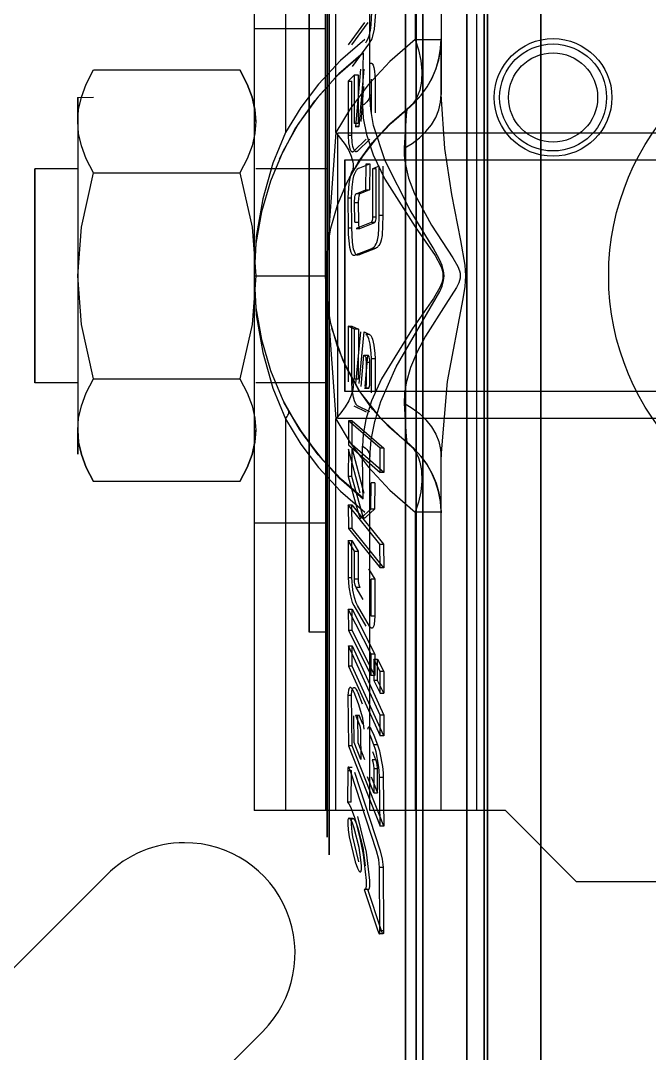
# Model space of a CAD drawing. Header units: millimetres. Extents: x 10366 to 13995, y 24552 to 29685.
# Drawn here: x 13135.77 to 13153.94, y 26791.11 to 26820.93 of the extents above; entities that cross this region are included whole.
import ezdxf

# ---------------------------------------------------------------- set-up
doc = ezdxf.new("R2010")
doc.units = ezdxf.units.MM
doc.header["$LTSCALE"] = 3
doc.layers.add('DomyÅ›lny', color=7, linetype='Continuous')

msp = doc.modelspace()

# ---------------------------------------------------------------- linework, layer by layer
at = {"layer": 'DomyÅ›lny'}
for p, q in [((13142.513, 26829.013), (13142.513, 26813.566)), ((13143.418, 26829.013), (13143.418, 26817.701)), ((13144.573, 26813.566), (13144.573, 26829.013)), ((13144.875, 26817.701), (13144.875, 26829.013)), ((13145.86, 26818.799), (13145.86, 26829.013)), ((13147.166, 26829.013), (13147.166, 26820.393)), ((13147.92, 26829.013), (13147.92, 26818.799)), ((13148.95, 26798.118), (13148.95, 26829.013)), ((13144.573, 26820.701), (13142.513, 26820.701)), ((13145.704, 26820.877), (13145.237, 26820.238)), ((13145.343, 26820.238), (13145.81, 26820.877)), ((13137.876, 26819.511), (13142.105, 26819.511)), ((13145.42, 26819.371), (13145.233, 26819.19)), ((13145.233, 26819.19), (13145.34, 26819.19)), ((13145.42, 26819.371), (13145.526, 26819.371)), ((13137.415, 26818.715), (13137.876, 26818.723)), ((13175.211, 26817.685), (13144.934, 26817.685)), ((13145.523, 26817.96), (13145.417, 26817.96)), ((13145.537, 26817.871), (13145.431, 26817.871)), ((13145.55, 26817.873), (13145.444, 26817.873)), ((13145.338, 26817.617), (13145.232, 26817.617)), ((13145.14, 26816.913), (13175.005, 26816.913)), ((13145.75, 26816.803), (13145.856, 26816.803)), ((13137.416, 26816.655), (13136.18, 26816.655)), ((13137.876, 26816.538), (13142.105, 26816.538)), ((13144.625, 26816.655), (13142.565, 26816.655)), ((13146.129, 26816.734), (13145.936, 26816.656)), ((13146.042, 26816.656), (13145.936, 26816.656)), ((13145.46, 26815.933), (13145.744, 26816.047)), ((13145.566, 26815.933), (13145.46, 26815.933)), ((13145.85, 26816.047), (13145.566, 26815.933)), ((13145.744, 26816.047), (13145.85, 26816.047)), ((13145.227, 26815.82), (13145.333, 26815.82)), ((13145.419, 26815.678), (13145.526, 26815.678)), ((13146.234, 26815.308), (13146.128, 26815.308)), ((13145.421, 26815.11), (13145.527, 26815.11)), ((13146.004, 26815.108), (13145.897, 26815.108)), ((13146.04, 26815.26), (13145.934, 26815.26)), ((13145.228, 26814.951), (13145.335, 26814.951)), ((13145.565, 26814.933), (13145.459, 26814.933)), ((13145.465, 26814.933), (13145.571, 26814.933)), ((13145.6, 26814.187), (13145.494, 26814.187)), ((13146.022, 26814.357), (13145.916, 26814.357)), ((13142.513, 26813.566), (13144.573, 26813.566)), ((13142.513, 26813.566), (13142.513, 26798.118)), ((13144.573, 26813.566), (13144.573, 26798.118)), ((13145.42, 26812.024), (13145.234, 26812.114)), ((13145.234, 26812.114), (13145.34, 26812.114)), ((13145.34, 26812.114), (13145.527, 26812.024)), ((13145.527, 26812.024), (13145.42, 26812.024)), ((13145.693, 26811.944), (13145.853, 26811.868)), ((13145.853, 26811.868), (13145.747, 26811.868)), ((13145.689, 26811.271), (13145.795, 26811.271)), ((13145.811, 26811.263), (13145.705, 26811.263)), ((13145.902, 26811.175), (13146.008, 26811.175)), ((13145.858, 26811.059), (13145.751, 26811.059)), ((13137.876, 26810.593), (13142.105, 26810.593)), ((13145.523, 26810.579), (13145.417, 26810.579)), ((13137.416, 26810.476), (13136.18, 26810.476)), ((13144.625, 26810.476), (13142.565, 26810.476)), ((13145.709, 26810.317), (13145.815, 26810.317)), ((13145.821, 26810.316), (13145.715, 26810.316)), ((13175.005, 26810.219), (13145.14, 26810.219)), ((13143.418, 26809.43), (13143.418, 26798.118)), ((13144.875, 26798.118), (13144.875, 26809.43)), ((13175.211, 26809.446), (13144.934, 26809.446)), ((13145.344, 26809.378), (13145.238, 26809.378)), ((13146.154, 26808.582), (13145.238, 26809.378)), ((13145.344, 26809.378), (13146.26, 26808.582)), ((13146.26, 26808.582), (13146.154, 26808.582)), ((13145.86, 26798.118), (13145.86, 26808.332)), ((13147.92, 26798.118), (13147.92, 26808.332)), ((13146.262, 26807.883), (13146.156, 26807.883)), ((13142.105, 26807.62), (13137.876, 26807.62)), ((13145.336, 26807.771), (13145.23, 26807.771)), ((13146.001, 26807.587), (13145.895, 26807.587)), ((13145.232, 26806.946), (13145.338, 26806.946)), ((13145.996, 26806.821), (13145.889, 26806.821)), ((13147.166, 26806.738), (13147.166, 26798.118)), ((13142.513, 26806.431), (13144.573, 26806.431)), ((13145.346, 26806.265), (13145.24, 26806.265)), ((13145.42, 26805.608), (13145.236, 26805.918)), ((13145.236, 26805.918), (13145.342, 26805.918)), ((13145.342, 26805.918), (13145.526, 26805.608)), ((13146.147, 26805.811), (13146.254, 26805.811)), ((13145.42, 26805.608), (13145.526, 26805.608)), ((13145.824, 26805.105), (13146.002, 26804.803)), ((13146.261, 26805.13), (13146.155, 26805.13)), ((13145.234, 26804.849), (13145.34, 26804.849)), ((13145.523, 26804.802), (13145.417, 26804.802)), ((13146.002, 26804.803), (13145.896, 26804.803)), ((13145.669, 26804.211), (13145.463, 26804.56)), ((13145.569, 26804.56), (13145.463, 26804.56)), ((13145.897, 26802.638), (13145.237, 26803.936)), ((13145.237, 26803.936), (13145.344, 26803.936)), ((13145.344, 26803.936), (13146.003, 26802.638)), ((13146.001, 26803.734), (13145.894, 26803.734)), ((13144.625, 26803.267), (13144.11, 26803.267)), ((13145.346, 26803.316), (13145.24, 26803.316)), ((13145.238, 26802.881), (13145.344, 26802.881)), ((13146.154, 26800.876), (13145.238, 26802.881)), ((13145.344, 26802.881), (13146.26, 26800.876)), ((13146.003, 26802.638), (13145.897, 26802.638)), ((13146.154, 26802.134), (13145.97, 26802.494)), ((13145.97, 26802.494), (13146.076, 26802.494)), ((13146.076, 26802.494), (13146.26, 26802.134)), ((13145.346, 26802.286), (13145.24, 26802.286)), ((13146.006, 26802.018), (13145.899, 26802.018)), ((13146.26, 26802.134), (13146.154, 26802.134)), ((13146.079, 26801.874), (13145.973, 26801.874)), ((13145.973, 26801.874), (13146.156, 26801.513)), ((13146.262, 26801.513), (13146.079, 26801.874)), ((13145.226, 26801.453), (13145.332, 26801.453)), ((13145.532, 26801.202), (13145.402, 26801.531)), ((13145.508, 26801.531), (13145.638, 26801.202)), ((13146.156, 26801.513), (13146.262, 26801.513)), ((13145.446, 26800.873), (13145.552, 26800.873)), ((13145.446, 26800.873), (13145.548, 26800.613)), ((13145.655, 26800.613), (13145.552, 26800.873)), ((13146.26, 26800.876), (13146.154, 26800.876)), ((13145.978, 26800.013), (13145.868, 26800.292)), ((13145.974, 26800.292), (13146.084, 26800.013)), ((13146.262, 26800.281), (13146.156, 26800.281)), ((13145.346, 26799.984), (13145.24, 26799.984)), ((13145.597, 26799.594), (13145.403, 26800.086)), ((13145.51, 26800.086), (13145.703, 26799.594)), ((13146.034, 26799.585), (13145.944, 26799.812)), ((13146.084, 26800.013), (13145.978, 26800.013)), ((13146.034, 26799.585), (13145.927, 26799.585)), ((13145.218, 26799.28), (13145.325, 26799.28)), ((13145.239, 26799.373), (13145.345, 26799.373)), ((13145.972, 26799.332), (13146.079, 26799.332)), ((13145.976, 26798.634), (13145.795, 26799.093)), ((13145.901, 26799.093), (13146.082, 26798.634)), ((13146.248, 26799.077), (13146.142, 26799.077)), ((13145.976, 26798.634), (13146.082, 26798.634)), ((13145.318, 26798.366), (13145.212, 26798.366)), ((13145.71, 26798.118), (13143.418, 26798.118)), ((13149.774, 26798.118), (13148.95, 26798.118)), ((13151.834, 26796.058), (13149.774, 26798.118)), ((13145.256, 26797.896), (13145.363, 26797.896)), ((13146.26, 26797.664), (13146.154, 26797.664)), ((13133.098, 26791.107), (13138.248, 26796.256)), ((13146.24, 26796.478), (13146.133, 26796.478)), ((13168.311, 26796.058), (13151.834, 26796.058)), ((13145.805, 26795.835), (13145.699, 26795.835)), ((13145.812, 26795.835), (13145.706, 26795.835)), ((13146.24, 26794.554), (13146.134, 26794.554)), ((13146.252, 26794.646), (13146.146, 26794.646)), ((13142.763, 26791.741), (13137.613, 26786.592))]:
    msp.add_line(p, q, dxfattribs=at)
for points in [[(13150.804, 26813.566, 0), (13150.804, 26850.762, 0)], [(13147.199, 26813.566, 0), (13147.199, 26781.281, 0), (13147.199, 26813.566, 0), (13147.199, 26845.85, 0)], [(13148.663, 26813.566, 0), (13148.663, 26840.265, 0), (13148.663, 26813.566, 0), (13148.663, 26786.866, 0)], [(13149.161, 26813.566, 0), (13149.161, 26840.239, 0), (13149.161, 26813.566, 0), (13149.161, 26786.892, 0)], [(13149.259, 26813.566, 0), (13149.259, 26786.995, 0), (13149.259, 26813.566, 0), (13149.259, 26840.136, 0)], [(13147.387, 26813.566, 0), (13147.387, 26787.819, 0), (13147.387, 26813.566, 0), (13147.387, 26839.312, 0)], [(13149.259, 26813.566, 0), (13149.259, 26839.415, 0), (13149.259, 26813.566, 0), (13149.259, 26787.716, 0)], [(13146.888, 26813.566, 0), (13146.888, 26788.207, 0), (13146.888, 26813.566, 0), (13146.888, 26838.924, 0)], [(13144.688, 26813.566, 0), (13144.688, 26796.838, 0), (13144.688, 26813.566, 0), (13144.688, 26830.294, 0)], [(13144.625, 26813.566, 0), (13144.625, 26829.785, 0), (13144.625, 26813.566, 0), (13144.625, 26797.346, 0)], [(13144.11, 26813.566, 0), (13144.11, 26803.267, 0), (13144.11, 26813.566, 0), (13144.11, 26823.864, 0)], [(13137.416, 26818.025, 0), (13137.416, 26818.715, 0)], [(13145.14, 26813.566, 0), (13145.14, 26816.913, 0), (13145.14, 26813.566, 0), (13145.14, 26810.219, 0)], [(13136.18, 26816.655, 0), (13136.18, 26816.655, 0), (13136.18, 26816.655, 0), (13136.18, 26816.655, 0), (13136.18, 26816.655, 0), (13136.18, 26816.655, 0), (13136.18, 26816.655, 0), (13136.18, 26816.655, 0), (13136.18, 26816.655, 0), (13136.18, 26816.655, 0), (13136.18, 26816.654, 0), (13136.18, 26816.65, 0), (13136.18, 26816.633, 0), (13136.18, 26816.565, 0), (13136.18, 26816.274, 0), (13136.18, 26810.943, 0), (13136.18, 26810.49, 0), (13136.18, 26810.479, 0), (13136.18, 26810.476, 0), (13136.18, 26810.476, 0), (13136.18, 26810.476, 0), (13136.18, 26810.476, 0), (13136.18, 26810.476, 0), (13136.18, 26810.476, 0), (13136.18, 26810.476, 0), (13136.18, 26810.476, 0), (13136.18, 26810.476, 0), (13136.18, 26810.476, 0), (13136.18, 26810.476, 0), (13136.18, 26810.476, 0), (13136.18, 26810.476, 0), (13136.18, 26810.476, 0), (13136.18, 26810.477, 0), (13136.18, 26810.481, 0), (13136.18, 26810.498, 0), (13136.18, 26810.566, 0), (13136.18, 26810.857, 0)], [(13150.804, 26813.566, 0), (13150.804, 26776.369, 0)], [(13137.416, 26809.106, 0), (13137.416, 26808.416, 0)]]:
    msp.add_polyline3d(points, close=True, dxfattribs=at)
for points in [[(13145.741, 26820.295, 0), (13145.763, 26820.329, 0), (13145.798, 26820.396, 0), (13145.835, 26820.493, 0), (13145.873, 26820.647, 0), (13145.896, 26820.82, 0), (13145.912, 26821.17, 0)], [(13146.018, 26821.17, 0), (13145.986, 26820.689, 0), (13145.939, 26820.485, 0), (13145.912, 26820.412, 0), (13145.885, 26820.356, 0), (13145.847, 26820.295, 0)], [(13145.71, 26820.393, 0), (13145.007, 26819.784, 0), (13144.374, 26819.104, 0), (13143.862, 26818.426, 0), (13143.418, 26817.701, 0)], [(13147.166, 26820.393, 0), (13146.435, 26819.757, 0), (13145.811, 26819.081, 0), (13145.292, 26818.388, 0), (13144.875, 26817.701, 0)], [(13145.86, 26818.799, 0), (13145.86, 26820.016, 0), (13145.86, 26820.314, 0), (13145.86, 26820.388, 0), (13145.86, 26820.407, 0), (13145.86, 26820.411, 0), (13145.86, 26820.412, 0), (13145.86, 26820.412, 0), (13145.86, 26820.412, 0), (13145.86, 26820.412, 0), (13145.86, 26820.412, 0), (13145.86, 26820.412, 0), (13145.86, 26820.412, 0), (13145.86, 26820.412, 0), (13145.86, 26820.412, 0), (13145.86, 26820.412, 0), (13145.86, 26820.412, 0), (13145.86, 26820.412, 0), (13145.86, 26820.412, 0), (13145.86, 26820.412, 0), (13145.86, 26820.412, 0), (13145.86, 26820.412, 0), (13145.86, 26820.412, 0), (13145.86, 26820.412, 0)], [(13147.166, 26820.393, 0), (13147.268, 26820.088, 0), (13147.336, 26819.779, 0), (13147.365, 26819.477, 0), (13147.353, 26819.19, 0), (13147.299, 26818.928, 0), (13147.257, 26818.809, 0), (13147.206, 26818.699, 0), (13147.146, 26818.599, 0), (13147.079, 26818.508, 0), (13147.004, 26818.428, 0), (13146.922, 26818.357, 0)], [(13146.927, 26818.381, 0), (13147.142, 26818.568, 0), (13147.339, 26818.783, 0), (13147.513, 26819.022, 0), (13147.659, 26819.282, 0), (13147.773, 26819.556, 0), (13147.856, 26819.839, 0), (13147.904, 26820.127, 0), (13147.92, 26820.412, 0)], [(13147.166, 26820.393, 0), (13147.92, 26820.393, 0)], [(13147.92, 26818.799, 0), (13147.92, 26820.016, 0), (13147.92, 26820.328, 0), (13147.92, 26820.393, 0), (13147.92, 26820.408, 0), (13147.92, 26820.411, 0), (13147.92, 26820.412, 0), (13147.92, 26820.412, 0), (13147.92, 26820.412, 0), (13147.92, 26820.412, 0), (13147.92, 26820.412, 0), (13147.92, 26820.412, 0), (13147.92, 26820.412, 0), (13147.92, 26820.412, 0), (13147.92, 26820.412, 0), (13147.92, 26820.412, 0), (13147.92, 26820.412, 0), (13147.92, 26820.412, 0), (13147.92, 26820.412, 0), (13147.92, 26820.412, 0), (13147.92, 26820.412, 0), (13147.92, 26820.412, 0), (13147.92, 26820.412, 0), (13147.92, 26820.412, 0), (13147.92, 26820.412, 0), (13147.92, 26820.412, 0), (13147.92, 26820.412, 0), (13147.92, 26820.412, 0), (13147.92, 26820.412, 0), (13147.92, 26820.412, 0), (13147.92, 26820.412, 0), (13147.92, 26820.412, 0)], [(13145.847, 26820.295, 0), (13145.346, 26819.61, 0)], [(13146.927, 26818.381, 0), (13147.146, 26818.572, 0), (13147.341, 26818.785, 0), (13147.512, 26819.022, 0), (13147.655, 26819.275, 0), (13147.767, 26819.537, 0), (13147.848, 26819.807, 0), (13147.899, 26820.085, 0), (13147.92, 26820.368, 0)], [(13145.662, 26820.006, 0), (13144.966, 26819.397, 0), (13144.342, 26818.713, 0), (13143.799, 26817.962, 0), (13143.345, 26817.154, 0), (13142.985, 26816.299, 0), (13142.724, 26815.408, 0), (13142.567, 26814.493, 0), (13142.514, 26813.566, 0), (13142.567, 26812.638, 0), (13142.724, 26811.723, 0), (13142.985, 26810.832, 0), (13143.345, 26809.977, 0), (13143.799, 26809.169, 0), (13144.342, 26808.418, 0), (13144.966, 26807.734, 0), (13145.662, 26807.125, 0)], [(13143.244, 26816.94, 0), (13143.705, 26817.811, 0), (13144.268, 26818.619, 0), (13144.923, 26819.355, 0), (13145.662, 26820.006, 0)], [(13145.662, 26820.006, 0), (13145.662, 26820.006, 0), (13145.662, 26820.006, 0), (13145.662, 26820.006, 0), (13145.662, 26820.006, 0), (13145.662, 26820.006, 0), (13145.662, 26820.006, 0), (13145.662, 26820.006, 0), (13145.662, 26820.006, 0), (13145.662, 26820.006, 0), (13145.662, 26820.006, 0), (13145.662, 26820.006, 0), (13145.662, 26820.006, 0), (13145.662, 26820.006, 0), (13145.662, 26820.006, 0), (13145.662, 26820.006, 0), (13145.662, 26820.006, 0), (13145.662, 26820.006, 0), (13145.662, 26820.006, 0), (13145.662, 26820.006, 0), (13145.662, 26820.006, 0), (13145.662, 26820.006, 0), (13145.662, 26820.006, 0), (13145.662, 26820.006, 0), (13145.662, 26820.006, 0), (13145.662, 26820.006, 0), (13145.662, 26820.006, 0), (13145.662, 26820.006, 0), (13145.662, 26820.006, 0), (13145.662, 26820.006, 0), (13145.662, 26820.005, 0), (13145.662, 26820.001, 0), (13145.662, 26819.985, 0), (13145.661, 26819.921, 0), (13145.657, 26819.666, 0), (13145.647, 26818.488, 0)], [(13137.416, 26818.025, 0), (13137.442, 26818.371, 0), (13137.524, 26818.727, 0), (13137.666, 26819.103, 0), (13137.876, 26819.511, 0)], [(13137.416, 26818.025, 0), (13137.442, 26818.371, 0), (13137.524, 26818.727, 0), (13137.666, 26819.103, 0), (13137.876, 26819.511, 0)], [(13142.565, 26818.025, 0), (13142.538, 26818.371, 0), (13142.456, 26818.727, 0), (13142.315, 26819.103, 0), (13142.105, 26819.511, 0)], [(13142.105, 26819.511, 0), (13142.315, 26819.103, 0), (13142.456, 26818.727, 0), (13142.538, 26818.371, 0), (13142.565, 26818.025, 0)], [(13145.587, 26819.533, 0), (13145.444, 26817.873, 0)], [(13145.55, 26817.873, 0), (13145.693, 26819.533, 0)], [(13145.853, 26819.689, 0), (13145.862, 26819.695, 0), (13145.872, 26819.702, 0), (13145.878, 26819.705, 0), (13145.885, 26819.708, 0), (13145.888, 26819.708, 0), (13145.892, 26819.709, 0), (13145.895, 26819.709, 0), (13145.899, 26819.709, 0), (13145.903, 26819.708, 0), (13145.907, 26819.707, 0), (13145.91, 26819.705, 0), (13145.914, 26819.703, 0), (13145.918, 26819.7, 0), (13145.925, 26819.694, 0), (13145.932, 26819.685, 0), (13145.939, 26819.675, 0), (13145.952, 26819.65, 0), (13145.976, 26819.581, 0), (13145.995, 26819.475, 0), (13146.008, 26819.239, 0)], [(13145.233, 26819.19, 0), (13145.232, 26817.617, 0)], [(13145.338, 26817.617, 0), (13145.34, 26819.19, 0)], [(13145.417, 26817.96, 0), (13145.42, 26819.371, 0)], [(13145.526, 26819.371, 0), (13145.523, 26817.96, 0)], [(13145.904, 26818.27, 0), (13145.902, 26819.239, 0)], [(13146.008, 26819.239, 0), (13146.011, 26818.27, 0)], [(13145.609, 26818.025, 0), (13145.689, 26819.028, 0)], [(13145.86, 26818.799, 0), (13145.857, 26818.755, 0), (13145.847, 26818.711, 0), (13145.829, 26818.667, 0), (13145.804, 26818.625, 0), (13145.773, 26818.585, 0), (13145.735, 26818.549, 0), (13145.693, 26818.516, 0), (13145.647, 26818.489, 0)], [(13145.86, 26808.332, 0), (13145.894, 26808.824, 0), (13145.999, 26809.359, 0), (13146.179, 26809.938, 0), (13146.624, 26810.937, 0), (13147.88, 26813.113, 0), (13147.946, 26813.268, 0), (13147.99, 26813.419, 0), (13148, 26813.493, 0), (13148.003, 26813.565, 0), (13148, 26813.638, 0), (13147.989, 26813.711, 0), (13147.946, 26813.863, 0), (13147.88, 26814.018, 0), (13147.686, 26814.375, 0), (13147.028, 26815.462, 0), (13146.299, 26816.888, 0), (13145.966, 26817.91, 0), (13145.886, 26818.371, 0), (13145.86, 26818.799, 0)], [(13146.853, 26817.248, 0), (13147.083, 26817.387, 0), (13147.294, 26817.548, 0), (13147.481, 26817.73, 0), (13147.638, 26817.928, 0), (13147.762, 26818.139, 0), (13147.851, 26818.357, 0), (13147.903, 26818.579, 0), (13147.92, 26818.799, 0)], [(13147.92, 26808.332, 0), (13148.106, 26810.514, 0), (13148.556, 26812.896, 0), (13148.615, 26813.26, 0), (13148.634, 26813.565, 0), (13148.615, 26813.871, 0), (13148.486, 26814.587, 0), (13148.224, 26815.916, 0), (13148.021, 26817.24, 0), (13147.92, 26818.799, 0)], [(13146.927, 26808.75, 0), (13146.406, 26809.205, 0), (13145.94, 26809.717, 0), (13145.534, 26810.279, 0), (13145.195, 26810.883, 0), (13144.926, 26811.522, 0), (13144.731, 26812.188, 0), (13144.613, 26812.872, 0), (13144.573, 26813.566, 0), (13144.613, 26814.259, 0), (13144.731, 26814.943, 0), (13144.926, 26815.609, 0), (13145.195, 26816.248, 0), (13145.534, 26816.853, 0), (13145.94, 26817.414, 0), (13146.406, 26817.926, 0), (13146.927, 26818.381, 0)], [(13145.269, 26816.394, 0), (13145.601, 26816.954, 0), (13145.991, 26817.476, 0), (13146.435, 26817.953, 0), (13146.927, 26818.381, 0)], [(13145.314, 26816.467, 0), (13145.663, 26817.031, 0), (13146.053, 26817.533, 0), (13146.475, 26817.974, 0), (13146.922, 26818.357, 0)], [(13145.647, 26818.488, 0), (13145.669, 26818.121, 0), (13145.759, 26817.649, 0), (13145.954, 26817.063, 0), (13146.29, 26816.355, 0), (13147.166, 26814.979, 0), (13147.744, 26814.147, 0), (13147.91, 26813.841, 0), (13147.937, 26813.769, 0), (13147.956, 26813.7, 0), (13147.967, 26813.632, 0), (13147.971, 26813.565, 0), (13147.967, 26813.499, 0), (13147.956, 26813.431, 0), (13147.937, 26813.361, 0), (13147.879, 26813.222, 0), (13147.697, 26812.911, 0), (13147.09, 26812.044, 0), (13146.191, 26810.587, 0), (13145.908, 26809.949, 0), (13145.743, 26809.417, 0), (13145.666, 26808.985, 0), (13145.647, 26808.643, 0)], [(13146.927, 26818.381, 0), (13146.927, 26818.381, 0), (13146.927, 26818.381, 0), (13146.927, 26818.381, 0), (13146.927, 26818.381, 0), (13146.927, 26818.381, 0), (13146.927, 26818.381, 0), (13146.927, 26818.381, 0), (13146.927, 26818.381, 0), (13146.927, 26818.381, 0), (13146.927, 26818.381, 0), (13146.927, 26818.381, 0), (13146.927, 26818.381, 0), (13146.927, 26818.381, 0), (13146.927, 26818.381, 0), (13146.927, 26818.381, 0), (13146.927, 26818.381, 0), (13146.927, 26818.381, 0), (13146.927, 26818.381, 0), (13146.927, 26818.381, 0), (13146.927, 26818.381, 0), (13146.927, 26818.381, 0), (13146.927, 26818.381, 0), (13146.927, 26818.381, 0), (13146.927, 26818.381, 0), (13146.927, 26818.381, 0), (13146.927, 26818.38, 0), (13146.927, 26818.379, 0), (13146.926, 26818.376, 0), (13146.925, 26818.361, 0), (13146.91, 26818.208, 0), (13146.853, 26817.248, 0)], [(13137.876, 26816.538, 0), (13137.666, 26816.947, 0), (13137.524, 26817.322, 0), (13137.442, 26817.678, 0), (13137.416, 26818.025, 0)], [(13137.416, 26818.025, 0), (13137.416, 26813.566, 0)], [(13142.565, 26818.025, 0), (13142.538, 26817.678, 0), (13142.456, 26817.322, 0), (13142.315, 26816.947, 0), (13142.105, 26816.538, 0)], [(13143.418, 26817.701, 0), (13143.058, 26816.815, 0), (13142.762, 26815.783, 0), (13142.577, 26814.695, 0), (13142.513, 26813.566, 0)], [(13144.875, 26817.701, 0), (13144.573, 26813.566, 0)], [(13144.875, 26817.701, 0), (13145.148, 26817.354, 0), (13145.248, 26817.182, 0), (13145.321, 26817.016, 0), (13145.364, 26816.858, 0), (13145.374, 26816.784, 0), (13145.376, 26816.713, 0), (13145.371, 26816.646, 0), (13145.359, 26816.582, 0), (13145.34, 26816.523, 0), (13145.314, 26816.467, 0)], [(13144.934, 26809.446, 0), (13144.934, 26809.446, 0), (13144.934, 26809.446, 0), (13144.934, 26809.446, 0), (13144.934, 26809.446, 0), (13144.934, 26809.446, 0), (13144.934, 26809.446, 0), (13144.934, 26809.446, 0), (13144.934, 26809.446, 0), (13144.934, 26809.446, 0), (13144.934, 26809.447, 0), (13144.934, 26809.448, 0), (13144.934, 26809.453, 0), (13144.934, 26809.475, 0), (13144.934, 26809.566, 0), (13144.934, 26809.954, 0), (13144.934, 26817.685, 0)], [(13145.232, 26817.617, 0), (13145.245, 26817.404, 0), (13145.268, 26817.284, 0), (13145.285, 26817.231, 0), (13145.304, 26817.191, 0), (13145.313, 26817.177, 0), (13145.321, 26817.167, 0), (13145.329, 26817.159, 0), (13145.336, 26817.154, 0), (13145.343, 26817.15, 0), (13145.346, 26817.149, 0), (13145.35, 26817.148, 0), (13145.353, 26817.148, 0), (13145.359, 26817.148, 0), (13145.366, 26817.149, 0), (13145.371, 26817.15, 0), (13145.377, 26817.153, 0), (13145.387, 26817.159, 0), (13145.398, 26817.168, 0)], [(13145.505, 26817.168, 0), (13145.491, 26817.157, 0), (13145.481, 26817.152, 0), (13145.475, 26817.15, 0), (13145.469, 26817.148, 0), (13145.463, 26817.148, 0), (13145.459, 26817.148, 0), (13145.456, 26817.148, 0), (13145.453, 26817.149, 0), (13145.449, 26817.15, 0), (13145.446, 26817.152, 0), (13145.439, 26817.156, 0), (13145.431, 26817.162, 0), (13145.423, 26817.171, 0), (13145.415, 26817.183, 0), (13145.406, 26817.199, 0), (13145.387, 26817.243, 0), (13145.371, 26817.296, 0), (13145.349, 26817.419, 0), (13145.338, 26817.617, 0)], [(13145.398, 26817.168, 0), (13145.753, 26817.513, 0)], [(13145.86, 26817.513, 0), (13145.505, 26817.168, 0)], [(13146.853, 26817.248, 0), (13146.855, 26817.035, 0), (13146.878, 26816.82, 0), (13146.979, 26816.382, 0), (13147.145, 26815.936, 0), (13147.637, 26815.026, 0), (13148.256, 26814.086, 0), (13148.399, 26813.837, 0), (13148.451, 26813.704, 0), (13148.467, 26813.636, 0), (13148.472, 26813.566, 0), (13148.467, 26813.495, 0), (13148.451, 26813.427, 0), (13148.428, 26813.36, 0), (13148.367, 26813.23, 0), (13148.058, 26812.746, 0), (13147.464, 26811.818, 0), (13147.223, 26811.364, 0), (13147.034, 26810.915, 0), (13146.908, 26810.474, 0), (13146.862, 26810.176, 0), (13146.853, 26809.883, 0)], [(13145.568, 26816.687, 0), (13145.856, 26816.803, 0)], [(13145.744, 26816.047, 0), (13145.75, 26816.803, 0)], [(13145.856, 26816.803, 0), (13145.85, 26816.047, 0)], [(13137.416, 26813.566, 0), (13137.524, 26814.97, 0), (13137.876, 26816.538, 0)], [(13142.105, 26816.538, 0), (13142.456, 26814.97, 0), (13142.565, 26813.566, 0)], [(13145.461, 26816.687, 0), (13145.429, 26816.671, 0), (13145.413, 26816.662, 0), (13145.398, 26816.651, 0), (13145.383, 26816.636, 0), (13145.368, 26816.617, 0), (13145.352, 26816.592, 0), (13145.322, 26816.529, 0), (13145.287, 26816.424, 0), (13145.25, 26816.233, 0), (13145.227, 26815.82, 0)], [(13145.333, 26815.82, 0), (13145.344, 26816.127, 0), (13145.376, 26816.351, 0), (13145.399, 26816.448, 0), (13145.416, 26816.499, 0), (13145.442, 26816.562, 0), (13145.474, 26816.617, 0), (13145.489, 26816.636, 0), (13145.504, 26816.651, 0), (13145.519, 26816.662, 0), (13145.535, 26816.671, 0), (13145.568, 26816.687, 0)], [(13145.936, 26816.656, 0), (13145.934, 26815.26, 0)], [(13146.04, 26815.26, 0), (13146.042, 26816.656, 0)], [(13146.128, 26815.308, 0), (13146.129, 26816.734, 0)], [(13146.236, 26816.734, 0), (13146.234, 26815.308, 0)], [(13145.419, 26815.678, 0), (13145.428, 26815.841, 0), (13145.436, 26815.883, 0), (13145.444, 26815.907, 0), (13145.448, 26815.917, 0), (13145.452, 26815.924, 0), (13145.456, 26815.929, 0), (13145.46, 26815.933, 0)], [(13145.566, 26815.933, 0), (13145.562, 26815.929, 0), (13145.558, 26815.923, 0), (13145.554, 26815.916, 0), (13145.546, 26815.895, 0), (13145.538, 26815.861, 0), (13145.531, 26815.807, 0), (13145.526, 26815.678, 0)], [(13145.227, 26815.82, 0), (13145.228, 26814.951, 0)], [(13145.335, 26814.951, 0), (13145.333, 26815.82, 0)], [(13145.421, 26815.11, 0), (13145.419, 26815.678, 0)], [(13145.526, 26815.678, 0), (13145.527, 26815.11, 0)], [(13145.916, 26814.357, 0), (13145.944, 26814.372, 0), (13145.961, 26814.384, 0), (13145.981, 26814.399, 0), (13146, 26814.42, 0), (13146.016, 26814.441, 0), (13146.042, 26814.485, 0), (13146.06, 26814.529, 0), (13146.08, 26814.593, 0), (13146.105, 26814.734, 0), (13146.121, 26814.94, 0), (13146.128, 26815.308, 0)], [(13146.234, 26815.308, 0), (13146.211, 26814.733, 0), (13146.186, 26814.592, 0), (13146.165, 26814.526, 0), (13146.146, 26814.482, 0), (13146.121, 26814.438, 0), (13146.104, 26814.417, 0), (13146.085, 26814.398, 0), (13146.066, 26814.383, 0), (13146.049, 26814.371, 0), (13146.022, 26814.357, 0)], [(13145.897, 26815.108, 0), (13145.465, 26814.933, 0)], [(13145.527, 26815.11, 0), (13145.53, 26815.036, 0), (13145.54, 26814.972, 0), (13145.546, 26814.952, 0), (13145.55, 26814.944, 0), (13145.552, 26814.941, 0), (13145.554, 26814.939, 0), (13145.556, 26814.937, 0), (13145.558, 26814.935, 0), (13145.56, 26814.934, 0), (13145.561, 26814.933, 0), (13145.562, 26814.933, 0), (13145.564, 26814.933, 0), (13145.567, 26814.933, 0), (13145.571, 26814.933, 0)], [(13145.571, 26814.933, 0), (13146.004, 26815.108, 0)], [(13145.934, 26815.26, 0), (13145.931, 26815.207, 0), (13145.924, 26815.166, 0), (13145.915, 26815.136, 0), (13145.911, 26815.127, 0), (13145.906, 26815.119, 0), (13145.902, 26815.113, 0), (13145.897, 26815.108, 0)], [(13146.004, 26815.108, 0), (13146.013, 26815.12, 0), (13146.018, 26815.129, 0), (13146.026, 26815.149, 0), (13146.032, 26815.176, 0), (13146.038, 26815.213, 0), (13146.04, 26815.26, 0)], [(13145.228, 26814.951, 0), (13145.233, 26814.753, 0), (13145.269, 26814.392, 0), (13145.31, 26814.25, 0), (13145.33, 26814.206, 0), (13145.34, 26814.19, 0), (13145.35, 26814.178, 0), (13145.355, 26814.173, 0), (13145.36, 26814.169, 0), (13145.366, 26814.166, 0), (13145.372, 26814.164, 0), (13145.379, 26814.162, 0), (13145.387, 26814.161, 0), (13145.407, 26814.162, 0), (13145.428, 26814.165, 0), (13145.449, 26814.171, 0), (13145.494, 26814.187, 0)], [(13145.6, 26814.187, 0), (13145.56, 26814.172, 0), (13145.523, 26814.163, 0), (13145.504, 26814.161, 0), (13145.488, 26814.162, 0), (13145.481, 26814.163, 0), (13145.475, 26814.165, 0), (13145.47, 26814.167, 0), (13145.465, 26814.17, 0), (13145.461, 26814.174, 0), (13145.452, 26814.183, 0), (13145.442, 26814.197, 0), (13145.432, 26814.214, 0), (13145.411, 26814.264, 0), (13145.389, 26814.334, 0), (13145.353, 26814.539, 0), (13145.335, 26814.951, 0)], [(13145.494, 26814.187, 0), (13145.916, 26814.357, 0)], [(13146.022, 26814.357, 0), (13145.6, 26814.187, 0)], [(13137.876, 26810.593, 0), (13137.524, 26812.161, 0), (13137.416, 26813.566, 0)], [(13137.416, 26813.566, 0), (13137.416, 26809.106, 0)], [(13142.565, 26813.566, 0), (13142.456, 26812.161, 0), (13142.105, 26810.593, 0)], [(13142.513, 26813.566, 0), (13142.577, 26812.436, 0), (13142.762, 26811.348, 0), (13143.058, 26810.316, 0), (13143.418, 26809.43, 0)], [(13144.573, 26813.566, 0), (13144.875, 26809.43, 0)], [(13146.927, 26808.75, 0), (13146.188, 26809.431, 0), (13145.571, 26810.222, 0), (13145.092, 26811.104, 0), (13144.764, 26812.054, 0)], [(13145.234, 26812.114, 0), (13145.232, 26810.504, 0)], [(13145.338, 26810.504, 0), (13145.34, 26812.114, 0)], [(13145.417, 26810.579, 0), (13145.42, 26812.024, 0)], [(13145.527, 26812.024, 0), (13145.523, 26810.579, 0)], [(13145.587, 26811.944, 0), (13145.444, 26810.453, 0)], [(13145.551, 26810.453, 0), (13145.693, 26811.944, 0)], [(13145.902, 26811.175, 0), (13145.898, 26811.332, 0), (13145.867, 26811.588, 0), (13145.826, 26811.747, 0), (13145.809, 26811.791, 0), (13145.793, 26811.82, 0), (13145.779, 26811.841, 0), (13145.766, 26811.855, 0), (13145.756, 26811.863, 0), (13145.747, 26811.868, 0)], [(13145.853, 26811.868, 0), (13145.862, 26811.863, 0), (13145.873, 26811.854, 0), (13145.887, 26811.839, 0), (13145.901, 26811.817, 0), (13145.917, 26811.785, 0), (13145.936, 26811.736, 0), (13145.977, 26811.565, 0), (13146.004, 26811.324, 0), (13146.008, 26811.175, 0)], [(13145.609, 26810.365, 0), (13145.689, 26811.271, 0)], [(13145.705, 26811.263, 0), (13145.714, 26811.257, 0), (13145.718, 26811.253, 0), (13145.722, 26811.248, 0), (13145.726, 26811.242, 0), (13145.732, 26811.227, 0), (13145.74, 26811.202, 0), (13145.746, 26811.167, 0), (13145.751, 26811.059, 0)], [(13145.795, 26811.271, 0), (13145.715, 26810.365, 0)], [(13145.858, 26811.059, 0), (13145.855, 26811.136, 0), (13145.851, 26811.174, 0), (13145.843, 26811.212, 0), (13145.835, 26811.235, 0), (13145.831, 26811.243, 0), (13145.827, 26811.249, 0), (13145.823, 26811.254, 0), (13145.819, 26811.258, 0), (13145.815, 26811.261, 0), (13145.811, 26811.263, 0)], [(13145.904, 26810.182, 0), (13145.902, 26811.175, 0)], [(13146.008, 26811.175, 0), (13146.011, 26810.182, 0)], [(13145.751, 26811.059, 0), (13145.753, 26810.482, 0)], [(13145.859, 26810.482, 0), (13145.858, 26811.059, 0)], [(13137.416, 26809.106, 0), (13137.442, 26809.453, 0), (13137.524, 26809.809, 0), (13137.666, 26810.184, 0), (13137.876, 26810.593, 0)], [(13142.105, 26810.593, 0), (13142.315, 26810.184, 0), (13142.456, 26809.809, 0), (13142.538, 26809.453, 0), (13142.565, 26809.106, 0)], [(13145.314, 26810.664, 0), (13145.34, 26810.608, 0), (13145.359, 26810.549, 0), (13145.371, 26810.485, 0), (13145.376, 26810.418, 0), (13145.374, 26810.347, 0), (13145.364, 26810.273, 0), (13145.321, 26810.115, 0), (13145.248, 26809.949, 0), (13145.148, 26809.777, 0), (13145.022, 26809.603, 0), (13144.875, 26809.43, 0)], [(13145.505, 26809.81, 0), (13145.497, 26809.815, 0), (13145.486, 26809.823, 0), (13145.474, 26809.836, 0), (13145.46, 26809.855, 0), (13145.444, 26809.883, 0), (13145.417, 26809.95, 0), (13145.387, 26810.056, 0), (13145.351, 26810.274, 0), (13145.338, 26810.504, 0)], [(13145.753, 26810.482, 0), (13145.75, 26810.411, 0), (13145.745, 26810.376, 0), (13145.738, 26810.349, 0), (13145.734, 26810.338, 0), (13145.731, 26810.33, 0), (13145.727, 26810.324, 0), (13145.724, 26810.321, 0), (13145.722, 26810.319, 0), (13145.721, 26810.318, 0), (13145.72, 26810.317, 0), (13145.719, 26810.317, 0), (13145.718, 26810.316, 0), (13145.717, 26810.316, 0), (13145.716, 26810.316, 0), (13145.715, 26810.316, 0), (13145.714, 26810.316, 0), (13145.712, 26810.316, 0), (13145.709, 26810.317, 0)], [(13145.815, 26810.317, 0), (13145.819, 26810.316, 0), (13145.82, 26810.316, 0), (13145.821, 26810.316, 0), (13145.822, 26810.316, 0), (13145.823, 26810.316, 0), (13145.824, 26810.316, 0), (13145.825, 26810.317, 0), (13145.826, 26810.317, 0), (13145.827, 26810.318, 0), (13145.829, 26810.319, 0), (13145.831, 26810.322, 0), (13145.836, 26810.328, 0), (13145.84, 26810.336, 0), (13145.843, 26810.346, 0), (13145.85, 26810.372, 0), (13145.855, 26810.404, 0), (13145.859, 26810.482, 0)], [(13145.662, 26807.125, 0), (13144.977, 26807.723, 0), (13144.362, 26808.394, 0), (13143.825, 26809.13, 0), (13143.374, 26809.919, 0)], [(13143.418, 26809.43, 0), (13143.473, 26809.5, 0), (13143.493, 26809.535, 0), (13143.507, 26809.568, 0), (13143.514, 26809.59, 0), (13143.517, 26809.61, 0), (13143.518, 26809.627, 0), (13143.517, 26809.641, 0), (13143.515, 26809.653, 0), (13143.512, 26809.663, 0), (13143.509, 26809.67, 0), (13143.506, 26809.677, 0)], [(13145.661, 26807.145, 0), (13145.042, 26807.678, 0), (13144.497, 26808.249, 0), (13143.957, 26808.945, 0), (13143.506, 26809.677, 0)], [(13145.398, 26809.81, 0), (13145.753, 26809.64, 0)], [(13145.859, 26809.64, 0), (13145.505, 26809.81, 0)], [(13146.853, 26809.883, 0), (13147.083, 26809.744, 0), (13147.294, 26809.583, 0), (13147.481, 26809.401, 0), (13147.638, 26809.203, 0), (13147.762, 26808.993, 0), (13147.851, 26808.774, 0), (13147.903, 26808.552, 0), (13147.92, 26808.332, 0)], [(13146.853, 26809.883, 0), (13146.899, 26809.053, 0), (13146.917, 26808.828, 0), (13146.924, 26808.77, 0), (13146.926, 26808.755, 0), (13146.927, 26808.752, 0), (13146.927, 26808.751, 0), (13146.927, 26808.751, 0), (13146.927, 26808.75, 0), (13146.927, 26808.75, 0), (13146.927, 26808.75, 0), (13146.927, 26808.75, 0), (13146.927, 26808.75, 0), (13146.927, 26808.75, 0), (13146.927, 26808.75, 0), (13146.927, 26808.75, 0), (13146.927, 26808.75, 0), (13146.927, 26808.75, 0), (13146.927, 26808.75, 0), (13146.927, 26808.75, 0), (13146.927, 26808.75, 0), (13146.927, 26808.75, 0), (13146.927, 26808.75, 0), (13146.927, 26808.75, 0), (13146.927, 26808.75, 0), (13146.927, 26808.75, 0), (13146.927, 26808.75, 0), (13146.927, 26808.75, 0), (13146.927, 26808.75, 0), (13146.927, 26808.75, 0), (13146.927, 26808.75, 0)], [(13143.418, 26809.43, 0), (13143.861, 26808.705, 0), (13144.374, 26808.027, 0), (13145.007, 26807.347, 0), (13145.71, 26806.738, 0)], [(13144.875, 26809.43, 0), (13145.292, 26808.743, 0), (13145.811, 26808.05, 0), (13146.435, 26807.374, 0), (13147.166, 26806.738, 0)], [(13145.238, 26809.378, 0), (13145.24, 26808.679, 0)], [(13145.346, 26808.679, 0), (13145.344, 26809.378, 0)], [(13137.876, 26807.62, 0), (13137.666, 26808.028, 0), (13137.524, 26808.404, 0), (13137.442, 26808.76, 0), (13137.416, 26809.106, 0)], [(13137.416, 26809.106, 0), (13137.442, 26808.76, 0), (13137.524, 26808.404, 0), (13137.666, 26808.028, 0), (13137.876, 26807.62, 0)], [(13142.565, 26809.106, 0), (13142.538, 26808.76, 0), (13142.456, 26808.404, 0), (13142.315, 26808.028, 0), (13142.105, 26807.62, 0)], [(13142.105, 26807.62, 0), (13142.315, 26808.028, 0), (13142.456, 26808.404, 0), (13142.538, 26808.76, 0), (13142.565, 26809.106, 0)], [(13146.922, 26808.774, 0), (13147.025, 26808.682, 0), (13147.104, 26808.591, 0), (13147.163, 26808.506, 0), (13147.206, 26808.432, 0), (13147.262, 26808.31, 0), (13147.304, 26808.186, 0), (13147.353, 26807.941, 0), (13147.364, 26807.635, 0), (13147.331, 26807.327, 0), (13147.263, 26807.027, 0), (13147.166, 26806.738, 0)], [(13146.927, 26808.75, 0), (13147.142, 26808.563, 0), (13147.339, 26808.348, 0), (13147.513, 26808.109, 0), (13147.659, 26807.849, 0), (13147.773, 26807.575, 0), (13147.856, 26807.292, 0), (13147.904, 26807.004, 0), (13147.92, 26806.719, 0)], [(13147.92, 26806.763, 0), (13147.899, 26807.047, 0), (13147.845, 26807.334, 0), (13147.758, 26807.616, 0), (13147.643, 26807.881, 0), (13147.501, 26808.127, 0), (13147.333, 26808.356, 0), (13147.14, 26808.565, 0), (13146.927, 26808.75, 0)], [(13145.238, 26808.555, 0), (13145.23, 26807.771, 0)], [(13145.576, 26807.29, 0), (13145.238, 26808.555, 0)], [(13145.24, 26808.679, 0), (13146.156, 26807.883, 0)], [(13145.336, 26807.771, 0), (13145.344, 26808.555, 0)], [(13145.344, 26808.555, 0), (13145.682, 26807.29, 0)], [(13146.262, 26807.883, 0), (13145.346, 26808.679, 0)], [(13145.647, 26808.643, 0), (13145.693, 26808.615, 0), (13145.735, 26808.582, 0), (13145.773, 26808.546, 0), (13145.804, 26808.506, 0), (13145.829, 26808.464, 0), (13145.847, 26808.421, 0), (13145.857, 26808.376, 0), (13145.86, 26808.332, 0)], [(13145.662, 26807.125, 0), (13145.662, 26807.125, 0), (13145.662, 26807.125, 0), (13145.662, 26807.125, 0), (13145.662, 26807.125, 0), (13145.662, 26807.125, 0), (13145.662, 26807.125, 0), (13145.662, 26807.125, 0), (13145.662, 26807.125, 0), (13145.662, 26807.125, 0), (13145.662, 26807.125, 0), (13145.662, 26807.125, 0), (13145.662, 26807.125, 0), (13145.662, 26807.125, 0), (13145.662, 26807.125, 0), (13145.662, 26807.125, 0), (13145.662, 26807.125, 0), (13145.662, 26807.125, 0), (13145.662, 26807.125, 0), (13145.662, 26807.125, 0), (13145.662, 26807.125, 0), (13145.662, 26807.125, 0), (13145.662, 26807.125, 0), (13145.662, 26807.125, 0), (13145.662, 26807.125, 0), (13145.662, 26807.125, 0), (13145.662, 26807.125, 0), (13145.662, 26807.125, 0), (13145.662, 26807.125, 0), (13145.662, 26807.126, 0), (13145.662, 26807.127, 0), (13145.662, 26807.132, 0), (13145.661, 26807.184, 0), (13145.657, 26807.44, 0), (13145.647, 26808.643, 0)], [(13146.156, 26807.883, 0), (13146.154, 26808.582, 0)], [(13146.26, 26808.582, 0), (13146.262, 26807.883, 0)], [(13145.86, 26806.719, 0), (13145.86, 26806.719, 0), (13145.86, 26806.719, 0), (13145.86, 26806.719, 0), (13145.86, 26806.719, 0), (13145.86, 26806.719, 0), (13145.86, 26806.719, 0), (13145.86, 26806.719, 0), (13145.86, 26806.719, 0), (13145.86, 26806.719, 0), (13145.86, 26806.719, 0), (13145.86, 26806.719, 0), (13145.86, 26806.719, 0), (13145.86, 26806.719, 0), (13145.86, 26806.719, 0), (13145.86, 26806.719, 0), (13145.86, 26806.719, 0), (13145.86, 26806.719, 0), (13145.86, 26806.72, 0), (13145.86, 26806.727, 0), (13145.86, 26806.756, 0), (13145.86, 26806.88, 0), (13145.86, 26807.39, 0), (13145.86, 26808.332, 0)], [(13147.92, 26806.719, 0), (13147.92, 26806.719, 0), (13147.92, 26806.719, 0), (13147.92, 26806.719, 0), (13147.92, 26806.719, 0), (13147.92, 26806.719, 0), (13147.92, 26806.719, 0), (13147.92, 26806.719, 0), (13147.92, 26806.719, 0), (13147.92, 26806.719, 0), (13147.92, 26806.719, 0), (13147.92, 26806.719, 0), (13147.92, 26806.719, 0), (13147.92, 26806.719, 0), (13147.92, 26806.719, 0), (13147.92, 26806.719, 0), (13147.92, 26806.719, 0), (13147.92, 26806.719, 0), (13147.92, 26806.719, 0), (13147.92, 26806.719, 0), (13147.92, 26806.719, 0), (13147.92, 26806.719, 0), (13147.92, 26806.719, 0), (13147.92, 26806.719, 0), (13147.92, 26806.719, 0), (13147.92, 26806.719, 0), (13147.92, 26806.719, 0), (13147.92, 26806.719, 0), (13147.92, 26806.719, 0), (13147.92, 26806.719, 0), (13147.92, 26806.719, 0), (13147.92, 26806.72, 0), (13147.92, 26806.726, 0), (13147.92, 26806.75, 0), (13147.92, 26806.869, 0), (13147.92, 26807.417, 0), (13147.92, 26808.332, 0)], [(13145.23, 26807.771, 0), (13145.476, 26806.89, 0), (13145.54, 26806.671, 0), (13145.556, 26806.62, 0), (13145.568, 26806.591, 0), (13145.576, 26806.577, 0), (13145.58, 26806.573, 0), (13145.583, 26806.57, 0), (13145.586, 26806.568, 0), (13145.587, 26806.567, 0), (13145.588, 26806.567, 0), (13145.59, 26806.566, 0), (13145.591, 26806.566, 0), (13145.592, 26806.566, 0), (13145.593, 26806.566, 0), (13145.594, 26806.566, 0), (13145.595, 26806.566, 0), (13145.596, 26806.567, 0), (13145.598, 26806.567, 0), (13145.6, 26806.569, 0), (13145.604, 26806.572, 0), (13145.889, 26806.821, 0)], [(13145.996, 26806.821, 0), (13145.751, 26806.603, 0), (13145.719, 26806.578, 0), (13145.706, 26806.568, 0), (13145.704, 26806.567, 0), (13145.703, 26806.567, 0), (13145.702, 26806.566, 0), (13145.7, 26806.566, 0), (13145.699, 26806.566, 0), (13145.698, 26806.566, 0), (13145.696, 26806.566, 0), (13145.694, 26806.567, 0), (13145.692, 26806.568, 0), (13145.691, 26806.569, 0), (13145.689, 26806.571, 0), (13145.684, 26806.575, 0), (13145.68, 26806.581, 0), (13145.675, 26806.589, 0), (13145.667, 26806.607, 0), (13145.627, 26806.738, 0), (13145.336, 26807.771, 0)], [(13145.889, 26806.821, 0), (13145.895, 26807.587, 0)], [(13146.001, 26807.587, 0), (13145.996, 26806.821, 0)], [(13146.147, 26805.811, 0), (13145.232, 26806.946, 0)], [(13145.232, 26806.946, 0), (13145.24, 26806.265, 0)], [(13145.338, 26806.946, 0), (13146.254, 26805.811, 0)], [(13145.346, 26806.265, 0), (13145.338, 26806.946, 0)], [(13147.92, 26806.738, 0), (13147.92, 26806.738, 0), (13147.92, 26806.738, 0), (13147.92, 26806.738, 0), (13147.92, 26806.738, 0), (13147.92, 26806.738, 0), (13147.92, 26806.738, 0), (13147.92, 26806.738, 0), (13147.92, 26806.738, 0), (13147.92, 26806.738, 0), (13147.92, 26806.738, 0), (13147.92, 26806.738, 0), (13147.919, 26806.738, 0), (13147.915, 26806.738, 0), (13147.899, 26806.738, 0), (13147.836, 26806.738, 0), (13147.166, 26806.738, 0)], [(13145.24, 26806.265, 0), (13146.155, 26805.13, 0)], [(13146.261, 26805.13, 0), (13145.346, 26806.265, 0)], [(13145.236, 26805.918, 0), (13145.234, 26804.849, 0)], [(13145.34, 26804.849, 0), (13145.342, 26805.918, 0)], [(13146.155, 26805.13, 0), (13146.147, 26805.811, 0)], [(13146.254, 26805.811, 0), (13146.261, 26805.13, 0)], [(13145.417, 26804.802, 0), (13145.42, 26805.608, 0)], [(13145.526, 26805.608, 0), (13145.523, 26804.802, 0)], [(13145.234, 26804.849, 0), (13145.252, 26804.573, 0), (13145.297, 26804.319, 0), (13145.351, 26804.132, 0), (13145.395, 26804.037, 0)], [(13145.502, 26804.037, 0), (13145.464, 26804.115, 0), (13145.414, 26804.275, 0), (13145.371, 26804.484, 0), (13145.34, 26804.849, 0)], [(13145.463, 26804.56, 0), (13145.45, 26804.585, 0), (13145.435, 26804.63, 0), (13145.42, 26804.72, 0), (13145.417, 26804.802, 0)], [(13145.523, 26804.802, 0), (13145.525, 26804.739, 0), (13145.538, 26804.643, 0), (13145.555, 26804.588, 0), (13145.569, 26804.56, 0)], [(13145.894, 26803.734, 0), (13145.896, 26804.803, 0)], [(13146.002, 26804.803, 0), (13146.001, 26803.734, 0)], [(13145.395, 26804.037, 0), (13145.744, 26803.447, 0)], [(13145.85, 26803.447, 0), (13145.502, 26804.037, 0)], [(13145.237, 26803.936, 0), (13145.24, 26803.316, 0)], [(13145.346, 26803.316, 0), (13145.344, 26803.936, 0)], [(13146.001, 26803.734, 0), (13145.997, 26803.61, 0), (13145.985, 26803.504, 0), (13145.972, 26803.455, 0), (13145.963, 26803.432, 0), (13145.953, 26803.412, 0), (13145.947, 26803.405, 0), (13145.942, 26803.399, 0), (13145.937, 26803.394, 0), (13145.932, 26803.39, 0), (13145.927, 26803.388, 0), (13145.923, 26803.387, 0), (13145.919, 26803.386, 0), (13145.915, 26803.386, 0), (13145.912, 26803.386, 0), (13145.909, 26803.387, 0), (13145.904, 26803.388, 0), (13145.899, 26803.39, 0), (13145.895, 26803.393, 0), (13145.886, 26803.399, 0), (13145.878, 26803.407, 0), (13145.864, 26803.426, 0), (13145.85, 26803.447, 0)], [(13145.24, 26803.316, 0), (13145.899, 26802.018, 0)], [(13146.006, 26802.018, 0), (13145.346, 26803.316, 0)], [(13145.238, 26802.881, 0), (13145.24, 26802.286, 0)], [(13145.346, 26802.286, 0), (13145.344, 26802.881, 0)], [(13145.899, 26802.018, 0), (13145.897, 26802.638, 0)], [(13145.97, 26802.494, 0), (13145.973, 26801.874, 0)], [(13146.003, 26802.638, 0), (13146.006, 26802.018, 0)], [(13146.079, 26801.874, 0), (13146.076, 26802.494, 0)], [(13145.24, 26802.286, 0), (13146.156, 26800.281, 0)], [(13146.262, 26800.281, 0), (13145.346, 26802.286, 0)], [(13146.156, 26801.513, 0), (13146.154, 26802.134, 0)], [(13146.26, 26802.134, 0), (13146.262, 26801.513, 0)], [(13145.402, 26801.531, 0), (13145.397, 26801.542, 0), (13145.377, 26801.587, 0), (13145.348, 26801.638, 0), (13145.34, 26801.647, 0), (13145.332, 26801.656, 0), (13145.323, 26801.663, 0), (13145.318, 26801.666, 0), (13145.313, 26801.668, 0), (13145.309, 26801.67, 0), (13145.304, 26801.672, 0), (13145.299, 26801.672, 0), (13145.294, 26801.672, 0), (13145.289, 26801.672, 0), (13145.284, 26801.67, 0), (13145.279, 26801.668, 0), (13145.275, 26801.665, 0), (13145.271, 26801.662, 0), (13145.267, 26801.657, 0), (13145.259, 26801.648, 0), (13145.253, 26801.636, 0), (13145.247, 26801.623, 0), (13145.239, 26801.595, 0), (13145.229, 26801.524, 0), (13145.226, 26801.453, 0)], [(13145.332, 26801.453, 0), (13145.342, 26801.579, 0), (13145.349, 26801.61, 0), (13145.354, 26801.625, 0), (13145.36, 26801.638, 0), (13145.367, 26801.65, 0), (13145.371, 26801.655, 0), (13145.375, 26801.66, 0), (13145.379, 26801.664, 0), (13145.384, 26801.667, 0), (13145.389, 26801.669, 0), (13145.394, 26801.671, 0), (13145.399, 26801.672, 0), (13145.404, 26801.672, 0), (13145.409, 26801.672, 0), (13145.414, 26801.671, 0), (13145.419, 26801.669, 0), (13145.424, 26801.666, 0), (13145.433, 26801.66, 0), (13145.442, 26801.652, 0), (13145.45, 26801.642, 0), (13145.466, 26801.618, 0), (13145.494, 26801.565, 0), (13145.508, 26801.531, 0)], [(13145.226, 26801.453, 0), (13145.24, 26799.984, 0)], [(13145.346, 26799.984, 0), (13145.332, 26801.453, 0)], [(13145.697, 26800.473, 0), (13145.654, 26800.788, 0), (13145.532, 26801.202, 0)], [(13145.403, 26800.086, 0), (13145.4, 26800.852, 0)], [(13145.506, 26800.852, 0), (13145.51, 26800.086, 0)], [(13146.156, 26800.281, 0), (13146.154, 26800.876, 0)], [(13146.26, 26800.876, 0), (13146.262, 26800.281, 0)], [(13145.548, 26800.613, 0), (13145.565, 26800.564, 0), (13145.587, 26800.464, 0), (13145.593, 26800.399, 0), (13145.593, 26800.361, 0)], [(13145.803, 26800.473, 0), (13145.809, 26800.5, 0), (13145.813, 26800.513, 0), (13145.816, 26800.519, 0), (13145.82, 26800.526, 0), (13145.822, 26800.53, 0), (13145.824, 26800.532, 0), (13145.826, 26800.533, 0), (13145.828, 26800.535, 0), (13145.83, 26800.536, 0), (13145.832, 26800.537, 0), (13145.834, 26800.537, 0), (13145.835, 26800.537, 0), (13145.836, 26800.537, 0), (13145.838, 26800.537, 0), (13145.839, 26800.537, 0), (13145.841, 26800.536, 0), (13145.843, 26800.536, 0), (13145.847, 26800.533, 0), (13145.852, 26800.53, 0), (13145.857, 26800.524, 0), (13145.869, 26800.509, 0), (13145.901, 26800.456, 0), (13145.974, 26800.292, 0)], [(13145.593, 26800.361, 0), (13145.597, 26799.594, 0)], [(13145.24, 26799.984, 0), (13146.154, 26797.664, 0)], [(13146.26, 26797.664, 0), (13145.346, 26799.984, 0)], [(13146.142, 26799.077, 0), (13146.131, 26799.282, 0), (13146.113, 26799.432, 0), (13146.04, 26799.811, 0), (13146.022, 26799.88, 0), (13145.978, 26800.013, 0)], [(13146.084, 26800.013, 0), (13146.139, 26799.84, 0), (13146.152, 26799.788, 0), (13146.224, 26799.393, 0), (13146.244, 26799.204, 0), (13146.248, 26799.077, 0)], [(13145.927, 26799.585, 0), (13145.946, 26799.53, 0), (13145.967, 26799.43, 0), (13145.972, 26799.332, 0)], [(13146.079, 26799.332, 0), (13146.071, 26799.446, 0), (13146.05, 26799.537, 0), (13146.034, 26799.585, 0)], [(13145.218, 26799.28, 0), (13145.212, 26798.366, 0)], [(13145.311, 26799.225, 0), (13145.281, 26799.309, 0), (13145.263, 26799.347, 0), (13145.258, 26799.356, 0), (13145.252, 26799.364, 0), (13145.249, 26799.368, 0), (13145.246, 26799.37, 0), (13145.244, 26799.371, 0), (13145.243, 26799.372, 0), (13145.242, 26799.373, 0), (13145.24, 26799.373, 0), (13145.239, 26799.373, 0), (13145.238, 26799.373, 0), (13145.237, 26799.373, 0), (13145.236, 26799.373, 0), (13145.235, 26799.372, 0), (13145.234, 26799.371, 0), (13145.233, 26799.371, 0), (13145.232, 26799.369, 0), (13145.231, 26799.367, 0), (13145.228, 26799.363, 0), (13145.227, 26799.358, 0), (13145.224, 26799.346, 0), (13145.22, 26799.318, 0), (13145.218, 26799.28, 0)], [(13146.052, 26796.953, 0), (13145.311, 26799.225, 0)], [(13145.318, 26798.366, 0), (13145.325, 26799.28, 0)], [(13145.417, 26799.225, 0), (13146.158, 26796.953, 0)], [(13145.972, 26799.332, 0), (13145.976, 26798.634, 0)], [(13146.082, 26798.634, 0), (13146.079, 26799.332, 0)], [(13146.154, 26797.664, 0), (13146.142, 26799.077, 0)], [(13146.248, 26799.077, 0), (13146.26, 26797.664, 0)], [(13145.212, 26798.366, 0), (13145.247, 26798.318, 0), (13145.299, 26798.222, 0), (13145.407, 26797.943, 0)], [(13143.418, 26798.118, 0), (13142.749, 26798.118, 0), (13142.572, 26798.118, 0), (13142.528, 26798.118, 0), (13142.517, 26798.118, 0), (13142.514, 26798.118, 0), (13142.514, 26798.118, 0), (13142.513, 26798.118, 0), (13142.513, 26798.118, 0), (13142.513, 26798.118, 0), (13142.513, 26798.118, 0), (13142.513, 26798.118, 0), (13142.513, 26798.118, 0), (13142.513, 26798.118, 0), (13142.513, 26798.118, 0), (13142.513, 26798.118, 0), (13142.513, 26798.118, 0), (13142.513, 26798.118, 0), (13142.513, 26798.118, 0)], [(13148.95, 26798.118, 0), (13145.86, 26798.118, 0)], [(13145.408, 26797.608, 0), (13145.356, 26797.751, 0), (13145.325, 26797.82, 0), (13145.298, 26797.864, 0), (13145.287, 26797.877, 0), (13145.279, 26797.885, 0), (13145.272, 26797.89, 0), (13145.266, 26797.893, 0), (13145.264, 26797.894, 0), (13145.261, 26797.895, 0), (13145.259, 26797.896, 0), (13145.257, 26797.896, 0), (13145.254, 26797.896, 0), (13145.252, 26797.895, 0), (13145.25, 26797.895, 0), (13145.249, 26797.894, 0), (13145.247, 26797.893, 0), (13145.245, 26797.892, 0), (13145.244, 26797.89, 0), (13145.241, 26797.887, 0), (13145.238, 26797.884, 0), (13145.234, 26797.876, 0), (13145.231, 26797.867, 0), (13145.227, 26797.85, 0), (13145.223, 26797.819, 0), (13145.222, 26797.724, 0)], [(13145.222, 26797.724, 0), (13145.234, 26797.56, 0), (13145.262, 26797.363, 0), (13145.436, 26796.639, 0)], [(13145.328, 26797.724, 0), (13145.329, 26797.808, 0), (13145.333, 26797.843, 0), (13145.337, 26797.864, 0), (13145.34, 26797.873, 0), (13145.343, 26797.881, 0), (13145.346, 26797.885, 0), (13145.348, 26797.889, 0), (13145.351, 26797.892, 0), (13145.353, 26797.893, 0), (13145.355, 26797.894, 0), (13145.357, 26797.895, 0), (13145.358, 26797.895, 0), (13145.361, 26797.896, 0), (13145.363, 26797.896, 0), (13145.365, 26797.896, 0), (13145.367, 26797.895, 0), (13145.37, 26797.894, 0), (13145.372, 26797.893, 0), (13145.378, 26797.89, 0), (13145.385, 26797.885, 0), (13145.394, 26797.877, 0), (13145.404, 26797.864, 0), (13145.431, 26797.82, 0), (13145.462, 26797.751, 0), (13145.514, 26797.608, 0)], [(13145.542, 26796.639, 0), (13145.369, 26797.362, 0), (13145.348, 26797.496, 0), (13145.328, 26797.724, 0)], [(13145.407, 26797.943, 0), (13145.445, 26797.822, 0), (13145.574, 26797.329, 0), (13145.668, 26796.854, 0), (13145.753, 26796.098, 0)], [(13145.86, 26796.098, 0), (13145.764, 26796.913, 0), (13145.513, 26797.943, 0)], [(13145.615, 26796.519, 0), (13145.602, 26796.699, 0), (13145.546, 26797.055, 0), (13145.408, 26797.608, 0)], [(13145.514, 26797.608, 0), (13145.653, 26797.055, 0), (13145.721, 26796.519, 0)], [(13146.133, 26796.478, 0), (13146.115, 26796.701, 0), (13146.052, 26796.953, 0)], [(13146.158, 26796.953, 0), (13146.219, 26796.719, 0), (13146.238, 26796.565, 0), (13146.24, 26796.478, 0)], [(13145.436, 26796.639, 0), (13145.503, 26796.456, 0), (13145.524, 26796.413, 0), (13145.543, 26796.382, 0), (13145.559, 26796.362, 0), (13145.566, 26796.355, 0), (13145.569, 26796.353, 0), (13145.572, 26796.351, 0), (13145.575, 26796.349, 0), (13145.578, 26796.348, 0), (13145.581, 26796.348, 0), (13145.583, 26796.348, 0), (13145.586, 26796.348, 0), (13145.588, 26796.349, 0), (13145.59, 26796.35, 0), (13145.592, 26796.351, 0), (13145.594, 26796.352, 0), (13145.595, 26796.354, 0), (13145.598, 26796.357, 0), (13145.601, 26796.361, 0), (13145.604, 26796.37, 0), (13145.608, 26796.383, 0), (13145.613, 26796.415, 0), (13145.615, 26796.519, 0)], [(13146.146, 26794.646, 0), (13146.133, 26796.478, 0)], [(13146.24, 26796.478, 0), (13146.252, 26794.646, 0)], [(13145.753, 26796.098, 0), (13145.753, 26795.994, 0), (13145.75, 26795.94, 0), (13145.743, 26795.89, 0), (13145.738, 26795.871, 0), (13145.732, 26795.857, 0), (13145.73, 26795.851, 0), (13145.727, 26795.847, 0), (13145.724, 26795.843, 0), (13145.721, 26795.84, 0), (13145.718, 26795.838, 0), (13145.715, 26795.837, 0), (13145.712, 26795.836, 0), (13145.709, 26795.835, 0), (13145.706, 26795.835, 0), (13145.699, 26795.835, 0)], [(13145.805, 26795.835, 0), (13145.81, 26795.835, 0), (13145.812, 26795.835, 0), (13145.815, 26795.835, 0), (13145.818, 26795.836, 0), (13145.821, 26795.837, 0), (13145.824, 26795.838, 0), (13145.827, 26795.84, 0), (13145.83, 26795.843, 0), (13145.833, 26795.847, 0), (13145.836, 26795.851, 0), (13145.842, 26795.863, 0), (13145.847, 26795.88, 0), (13145.855, 26795.927, 0), (13145.86, 26796.098, 0)], [(13145.699, 26795.835, 0), (13146.068, 26794.699, 0)], [(13146.175, 26794.699, 0), (13145.805, 26795.835, 0)], [(13146.068, 26794.699, 0), (13146.106, 26794.595, 0), (13146.116, 26794.574, 0), (13146.121, 26794.566, 0), (13146.125, 26794.56, 0), (13146.128, 26794.557, 0), (13146.129, 26794.556, 0), (13146.13, 26794.555, 0), (13146.131, 26794.554, 0), (13146.132, 26794.554, 0), (13146.133, 26794.554, 0), (13146.134, 26794.554, 0), (13146.134, 26794.554, 0), (13146.135, 26794.554, 0), (13146.136, 26794.554, 0), (13146.136, 26794.554, 0), (13146.137, 26794.555, 0), (13146.138, 26794.555, 0), (13146.139, 26794.556, 0), (13146.139, 26794.558, 0), (13146.141, 26794.56, 0), (13146.142, 26794.564, 0), (13146.144, 26794.571, 0), (13146.146, 26794.593, 0), (13146.146, 26794.646, 0)], [(13146.252, 26794.646, 0), (13146.252, 26794.584, 0), (13146.25, 26794.572, 0), (13146.248, 26794.564, 0), (13146.247, 26794.56, 0), (13146.245, 26794.557, 0), (13146.245, 26794.556, 0), (13146.244, 26794.555, 0), (13146.243, 26794.555, 0), (13146.243, 26794.554, 0), (13146.242, 26794.554, 0), (13146.241, 26794.554, 0), (13146.241, 26794.554, 0), (13146.24, 26794.554, 0), (13146.239, 26794.554, 0), (13146.239, 26794.554, 0), (13146.238, 26794.554, 0), (13146.237, 26794.555, 0), (13146.237, 26794.555, 0), (13146.235, 26794.556, 0), (13146.233, 26794.558, 0), (13146.23, 26794.562, 0), (13146.222, 26794.576, 0), (13146.204, 26794.615, 0), (13146.175, 26794.699, 0)]]:
    msp.add_polyline3d(points, dxfattribs=at)
for centre, radius in [((13160.072, 26813.566), 7.312), ((13151.154, 26818.715), 1.699), ((13151.154, 26818.715), 1.545), ((13151.154, 26818.715), 1.287)]:
    msp.add_circle(centre, radius, dxfattribs=at)
for start, end in [(90, 135), (315, 90)]:
    msp.add_arc((13140.505, 26793.998), 3.193, start, end, dxfattribs=at)

doc.saveas('drawing.dxf')
